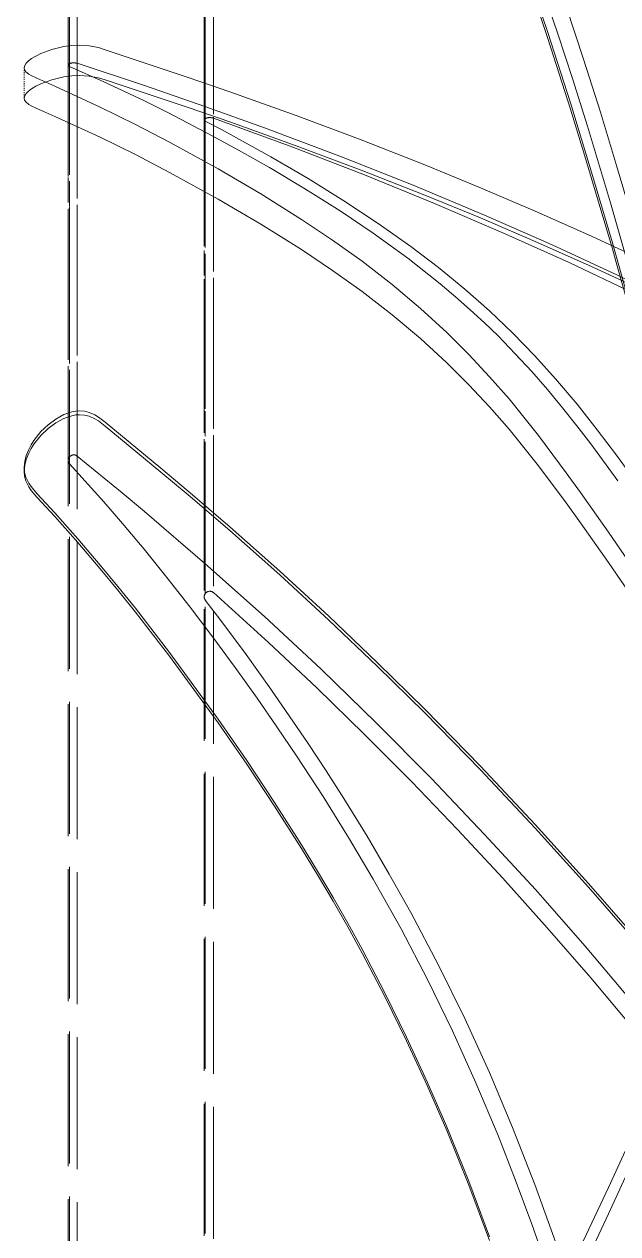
# Model space of a CAD drawing. Header units: millimetres. Extents: x 2913 to 35025, y 2470 to 25178.
# Drawn here: x 14481.9 to 14535.8, y 12152 to 12262 of the extents above; entities that cross this region are included whole.
import ezdxf

# ---------------------------------------------------------------- set-up
doc = ezdxf.new("R2010")
doc.units = ezdxf.units.MM
doc.linetypes.add('DASHED', pattern=[15, 12, -3])

# ---------------------------------------------------------------- blocks, each defined once
blk = doc.blocks.new('A$C637D7238')
at = {"color": 7, "linetype": 'DASHED', "lineweight": 13}
for p, q in [((87.01, 2399.11), (87.01, 1472.56)), ((86.2, 2399), (86.2, 1472.4)), ((86.33, 2398.9), (86.33, 1472.27)), ((98.56, 2395.43), (98.56, 1467.42)), ((98.66, 2395.34), (98.66, 1467.3)), ((99.39, 2395.54), (99.39, 1467.57)), ((98.56, 2127.93), (98.56, 1314.4)), ((98.66, 2128.13), (98.66, 1314.58)), ((99.39, 2127.67), (99.39, 1314.18)), ((86.2, 2119.27), (86.2, 1306.98)), ((86.33, 2119.5), (86.33, 1307.18)), ((87.01, 2119), (87.01, 1306.75))]:
    blk.add_line(p, q, dxfattribs=at)
at = {"color": 7, "linetype": 'DASHED', "lineweight": 13, "ltscale": 0.190504}
blk.add_line((87.01, 1551.14), (87.01, 1436.84), dxfattribs=at)
at = {"color": 7, "linetype": 'DASHED', "lineweight": 13, "ltscale": 0.190513}
blk.add_line((86.2, 1550.76), (86.2, 1436.45), dxfattribs=at)
at = {"color": 7, "linetype": 'DASHED', "lineweight": 13, "ltscale": 0.190522}
blk.add_line((86.33, 1550.43), (86.33, 1436.12), dxfattribs=at)
at = {"color": 7, "linetype": 'DASHED', "lineweight": 13, "ltscale": 0.190795}
blk.add_line((99.39, 1538.9), (99.39, 1424.42), dxfattribs=at)
at = {"color": 7, "linetype": 'DASHED', "lineweight": 13, "ltscale": 0.190804}
blk.add_line((98.56, 1538.54), (98.56, 1424.05), dxfattribs=at)
at = {"color": 7, "linetype": 'DASHED', "lineweight": 13, "ltscale": 0.19081}
blk.add_line((98.66, 1538.24), (98.66, 1423.75), dxfattribs=at)
at = {"color": 7, "linetype": 'DASHED', "lineweight": 13, "ltscale": 0.004585}
blk.add_line((82.21, 1472.14), (82.21, 1469.39), dxfattribs=at)
at = {"color": 7, "linetype": 'DASHED', "lineweight": 13, "ltscale": 0.00056572}
blk.add_line((82.21, 1435.81), (82.21, 1435.47), dxfattribs=at)
at = {"color": 7, "linetype": 'DASHED', "lineweight": 13}
for points in [[(128.72, 1478.55), (129.8, 1475.37), (131.85, 1468.96), (133.86, 1462.36), (135.65, 1456.24), (136.83, 1452.1), (139.15, 1443.79), (142.48, 1431.63), (155, 1386.51), (157.02, 1379.23), (158.04, 1375.59), (159.63, 1370.13), (161.7, 1363.32)], [(129.62, 1478.45), (130.67, 1475.32), (132.05, 1471.09), (133.38, 1466.83), (135.48, 1459.86), (137.07, 1454.34), (138.64, 1448.8), (141.54, 1438.28), (146.77, 1419.23), (151.72, 1401.51), (155.12, 1389.27), (157.44, 1380.89), (158.61, 1376.7), (160.41, 1370.44), (162.53, 1363.46)], [(128.72, 1477.99), (129.79, 1474.8), (131.85, 1468.4), (133.16, 1464.12), (135.65, 1455.68), (136.07, 1454.23), (139.15, 1443.23), (142.68, 1430.35), (148.74, 1408.43), (154.93, 1386.22), (157, 1378.74), (158.05, 1375.01), (159.99, 1368.32), (162.36, 1360.67)], [(117.33, 1510.17), (119.71, 1505.71), (121.97, 1501.18), (124.1, 1496.59), (126.11, 1491.94), (128, 1487.25), (129.77, 1482.51), (131.44, 1477.73), (133.04, 1472.93), (134.56, 1468.11), (136.03, 1463.27)], [(89.55, 1473.79), (88.94, 1473.98), (88.09, 1474.15), (87.23, 1474.2), (86.54, 1474.17), (85.81, 1474.07), (84.72, 1473.81), (83.72, 1473.45), (83.25, 1473.22), (82.86, 1472.98), (82.59, 1472.78), (82.39, 1472.57), (82.25, 1472.36), (82.21, 1472.14)], [(89.55, 1473.79), (97.11, 1471.28), (100.88, 1469.97), (106.92, 1467.81), (112.83, 1465.59), (118.6, 1463.32), (123.67, 1461.24), (128.64, 1459.11), (133.49, 1456.96), (139.39, 1454.21)], [(82.21, 1472.14), (82.24, 1471.96), (82.36, 1471.79), (82.61, 1471.57), (82.84, 1471.44), (83.36, 1471.2)], [(136.16, 1434.6), (133.7, 1437.94), (132.43, 1439.59), (131.12, 1441.24), (129.76, 1442.89), (128.33, 1444.52), (126.83, 1446.15), (125.26, 1447.76), (124.03, 1448.95), (122.74, 1450.14), (121.39, 1451.33), (119.99, 1452.51), (117.06, 1454.84), (113.92, 1457.11), (110.92, 1459.14), (107.77, 1461.12), (104.48, 1463.07), (101.94, 1464.52), (99.34, 1465.94), (95.24, 1468.09), (93.13, 1469.15), (89.43, 1470.88), (86.33, 1472.27)], [(87.01, 1472.56), (93.13, 1470.53), (98.63, 1468.64), (104.03, 1466.7), (110.88, 1464.12), (117.55, 1461.47), (124.04, 1458.75), (130.17, 1456.05), (136.13, 1453.28), (141.88, 1450.45)], [(89.55, 1471.04), (88.94, 1471.23), (88.09, 1471.4), (87.23, 1471.45), (86.54, 1471.42), (85.81, 1471.32), (84.72, 1471.06), (83.72, 1470.7), (83.25, 1470.47), (82.86, 1470.23), (82.59, 1470.03), (82.39, 1469.82), (82.25, 1469.6), (82.21, 1469.39)], [(139.47, 1423.8), (135.29, 1429.92), (132.76, 1433.53), (131.46, 1435.33), (128.94, 1438.7), (127.62, 1440.37), (126.26, 1442.03), (124.5, 1444.06), (122.61, 1446.08), (120.61, 1448.07), (118.22, 1450.27), (115.65, 1452.43), (112.9, 1454.55), (110.23, 1456.48), (107.41, 1458.36), (103.71, 1460.68), (99.82, 1462.95), (95.39, 1465.38), (92.3, 1467), (89.11, 1468.58), (84.97, 1470.48), (83.36, 1471.2)], [(89.55, 1471.04), (97.11, 1468.53), (100.88, 1467.22), (106.92, 1465.06), (112.83, 1462.84), (118.6, 1460.57), (123.67, 1458.49), (128.64, 1456.36), (133.49, 1454.21), (139.39, 1451.46)], [(82.21, 1469.39), (82.24, 1469.21), (82.36, 1469.04), (82.61, 1468.82), (82.84, 1468.69), (83.36, 1468.44)], [(139.47, 1421.05), (135.29, 1427.17), (132.76, 1430.78), (131.46, 1432.58), (128.94, 1435.94), (127.62, 1437.62), (126.26, 1439.28), (124.5, 1441.31), (122.61, 1443.33), (120.61, 1445.32), (118.22, 1447.52), (115.65, 1449.68), (112.9, 1451.8), (110.23, 1453.72), (107.41, 1455.61), (103.71, 1457.93), (99.82, 1460.2), (95.39, 1462.63), (92.3, 1464.25), (89.11, 1465.83), (84.97, 1467.73), (83.36, 1468.44)], [(99.39, 1467.57), (106.61, 1464.93), (113.14, 1462.4), (119.5, 1459.8), (125.7, 1457.15), (131.72, 1454.43), (137.56, 1451.64), (141.81, 1449.51), (145.96, 1447.34), (150.01, 1445.12), (153.99, 1442.87), (159.43, 1439.68), (164.75, 1436.43), (167.56, 1434.65), (170.29, 1432.85), (172.92, 1431.06), (175.46, 1429.25)], [(117.33, 1455.9), (114.38, 1458), (111.26, 1460.05), (108, 1462.07), (104.6, 1464.05), (100.06, 1466.56), (98.66, 1467.3)], [(136.03, 1463.27), (137.59, 1457.97), (139.11, 1452.66), (140.6, 1447.35), (143.24, 1437.76), (144.99, 1431.36)], [(136.03, 1436.92), (134.27, 1439.24), (132.44, 1441.56), (130.49, 1443.87), (128.6, 1445.97), (126.58, 1448.05), (124.48, 1450.05), (122.24, 1452.03), (119.85, 1453.98), (117.33, 1455.9)], [(139.47, 1379.46), (135.29, 1370.33), (132.76, 1364.94)], [(139.47, 1377.05), (135.29, 1367.92), (132.76, 1362.53)], [(89.55, 1439.91), (88.94, 1440.38), (88.61, 1440.58), (88.09, 1440.81), (87.68, 1440.91), (87.23, 1440.94), (86.89, 1440.92), (86.54, 1440.85), (85.81, 1440.61), (85.08, 1440.21), (84.37, 1439.69), (83.72, 1439.06), (83.09, 1438.27), (82.83, 1437.86), (82.61, 1437.44), (82.39, 1436.88), (82.25, 1436.34), (82.21, 1435.81)], [(89.55, 1439.57), (88.94, 1440.04), (88.61, 1440.24), (88.09, 1440.47), (87.68, 1440.57), (87.23, 1440.6), (86.89, 1440.58), (86.54, 1440.51), (85.81, 1440.27), (85.08, 1439.87), (84.37, 1439.35), (83.72, 1438.72), (83.09, 1437.93), (82.83, 1437.52), (82.61, 1437.1), (82.39, 1436.54), (82.25, 1436), (82.21, 1435.47)], [(89.55, 1439.91), (94.63, 1435.73), (97.11, 1433.65), (100.88, 1430.41), (105.42, 1426.38), (109.89, 1422.27), (114.28, 1418.08), (118.6, 1413.82), (123.67, 1408.64), (128.64, 1403.35), (133.49, 1397.97), (137.45, 1393.43), (141.32, 1388.81), (145.1, 1384.12), (148.69, 1379.5), (152.19, 1374.81), (155.63, 1370.07), (158.43, 1366.11)], [(89.55, 1439.57), (94.63, 1435.39), (97.11, 1433.31), (100.88, 1430.07), (105.42, 1426.04), (109.89, 1421.93), (114.28, 1417.74), (118.6, 1413.48), (123.67, 1408.3), (128.64, 1403.01), (133.49, 1397.64), (137.45, 1393.09), (141.32, 1388.47), (145.1, 1383.78), (148.69, 1379.16), (152.19, 1374.47), (155.63, 1369.73), (158.43, 1365.77)], [(87.01, 1436.84), (91.1, 1433.49), (93.13, 1431.8), (98.63, 1427.08), (104.03, 1422.25), (109.18, 1417.45), (114.23, 1412.55), (119.19, 1407.54), (124.04, 1402.44), (128.66, 1397.41), (133.17, 1392.28), (137.58, 1387.07), (141.88, 1381.76), (145.52, 1377.07), (149.08, 1372.32), (152.57, 1367.48), (155.16, 1363.81)], [(144.99, 1424.06), (140.67, 1430.38), (137.61, 1434.74), (136.03, 1436.92)], [(82.21, 1435.81), (82.24, 1435.35), (82.36, 1434.92), (82.61, 1434.39), (82.84, 1434.06), (83.36, 1433.45)], [(129.64, 1363.27), (128.33, 1367), (126.83, 1371.05), (125.26, 1375.06), (123.25, 1379.84), (121.11, 1384.57), (118.84, 1389.23), (116.45, 1393.84), (113.92, 1398.37), (111.68, 1402.15), (109.36, 1405.89), (106.96, 1409.57), (105.17, 1412.21), (103.36, 1414.82), (101.37, 1417.6), (99.34, 1420.36), (97.28, 1423.1), (95.17, 1425.8), (93.09, 1428.38), (90.96, 1430.92), (89.43, 1432.67), (86.33, 1436.12)], [(82.21, 1435.47), (82.24, 1435.01), (82.36, 1434.58), (82.61, 1434.05), (82.84, 1433.72), (83.36, 1433.11)], [(124.5, 1365.85), (122.61, 1370.89), (120.61, 1375.85), (118.83, 1379.95), (116.95, 1384.01), (114.98, 1388.03), (112.9, 1391.99), (111.61, 1394.36), (110.28, 1396.7), (108.86, 1399.1), (107.41, 1401.48), (104.96, 1405.34), (102.43, 1409.15), (99.82, 1412.91), (97.63, 1415.96), (95.39, 1418.97), (92.3, 1423), (90.72, 1424.98), (89.11, 1426.93), (87.07, 1429.32), (84.97, 1431.68), (83.36, 1433.45)], [(124.5, 1365.51), (122.61, 1370.55), (120.61, 1375.51), (118.83, 1379.61), (116.95, 1383.67), (114.98, 1387.69), (112.9, 1391.65), (111.61, 1394.02), (110.28, 1396.36), (108.86, 1398.76), (107.41, 1401.14), (104.96, 1405), (102.43, 1408.81), (99.82, 1412.57), (97.63, 1415.62), (95.39, 1418.63), (92.3, 1422.66), (90.72, 1424.64), (89.11, 1426.59), (87.07, 1428.98), (84.97, 1431.34), (83.36, 1433.11)], [(117.33, 1395.34), (115.38, 1398.83), (113.36, 1402.28), (111.26, 1405.69), (109.65, 1408.21), (108, 1410.71), (104.6, 1415.65), (102.36, 1418.79), (100.06, 1421.89), (98.66, 1423.75)], [(99.39, 1424.42), (104.4, 1419.89), (108.8, 1415.75), (113.14, 1411.53), (117.4, 1407.24), (121.58, 1402.88), (125.7, 1398.45), (129.73, 1393.95), (133.69, 1389.38), (137.56, 1384.74), (141.81, 1379.42), (145.96, 1374.01), (150.01, 1368.49), (153.99, 1362.88), (156.72, 1358.93), (159.43, 1354.94), (162.11, 1350.91), (164.75, 1346.85), (167.56, 1342.4), (170.29, 1337.93), (172.92, 1333.45), (175.46, 1328.95)], [(136.03, 1348.05), (134.52, 1353.06), (132.95, 1358.05), (131.74, 1361.72), (130.49, 1365.38), (128.6, 1370.6), (126.58, 1375.78), (124.48, 1380.77), (122.24, 1385.69), (119.85, 1390.55), (117.33, 1395.34)]]:
    blk.add_lwpolyline(points, dxfattribs=at)
for centre, ratio, start_param, end_param in [((86.7, 1472.4), 0.398819, 4.02495, 6.283167), ((86.7, 1472.4), 0.398819, 6.283167, 7.020072), ((99.06, 1467.42), 0.398819, 3.9837, 6.283222), ((99.06, 1467.42), 0.398819, 0.000037, 0.648503), ((86.7, 1436.45), 0.99358, 4.02495, 6.283167), ((86.7, 1436.45), 0.99358, 6.283167, 7.020072), ((99.06, 1424.05), 0.99358, 3.9837, 6.283222), ((99.06, 1424.05), 0.99358, 0.000037, 0.648503)]:
    blk.add_ellipse(centre, major_axis=(-0.5, 0), ratio=ratio, start_param=start_param, end_param=end_param, dxfattribs=at)
blk = doc.blocks.new('CT1')
at = {"color": 7}
blk.add_blockref('A$C637D7238', (873182.61, 212768.35), dxfattribs=at)
blk = doc.blocks.new('1')
at = {"lineweight": 5}
blk.add_blockref('CT1', (-858782.95, -201982.47), dxfattribs=at)

msp = doc.modelspace()

# ---------------------------------------------------------------- block references
msp.add_blockref('1', (0, 0))

doc.saveas('drawing.dxf')
